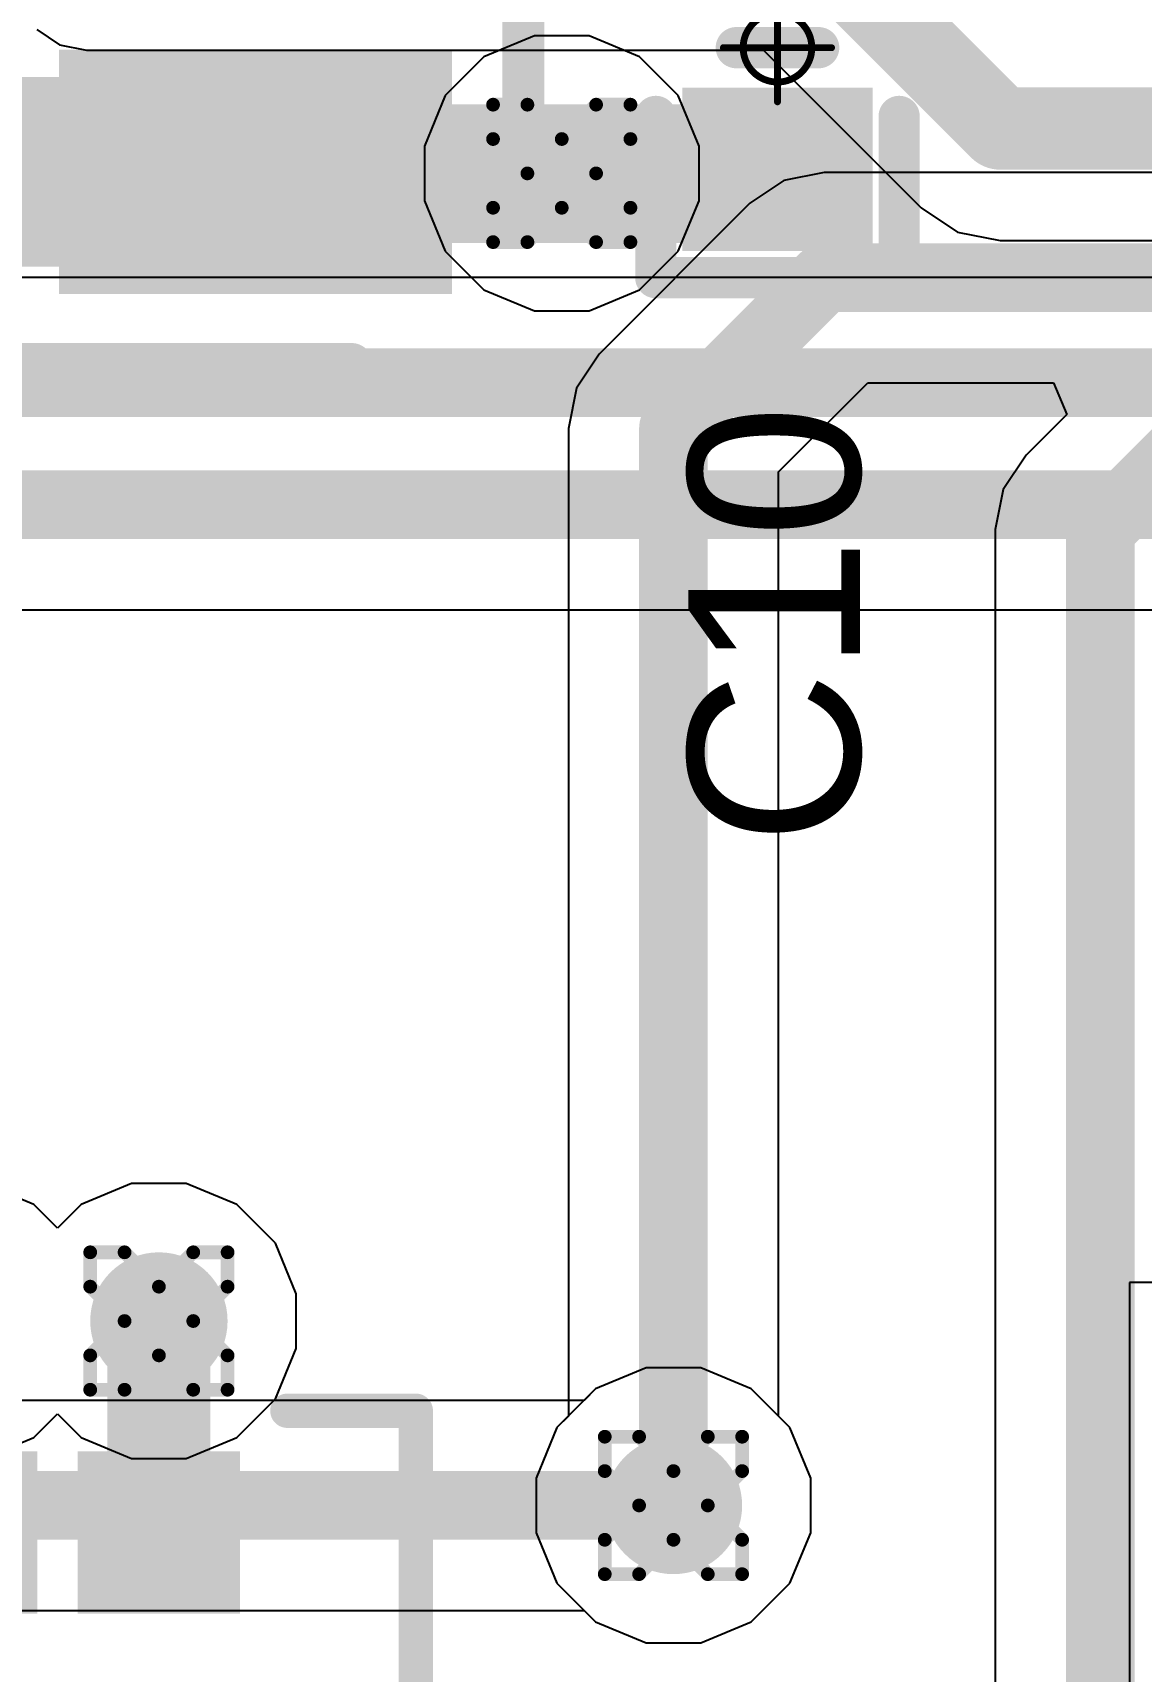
# Model space of a CAD drawing. Header units: inches. Extents: x -0.5 to 14, y -0.2 to 4.7.
# Drawn here: x 0.3216 to 0.483, y 1.3517 to 1.5902 of the extents above; entities that cross this region are included whole.
import ezdxf

# ---------------------------------------------------------------- set-up
doc = ezdxf.new("R2010")
doc.units = ezdxf.units.IN
doc.header["$MEASUREMENT"] = 0
for name, color, linetype in [('Bottom Layer', 5, 'Continuous'), ('Bottom Overlay', 54, 'Continuous'), ('Bottom Paste', 16, 'Continuous'), ('Bottom Solder', 6, 'Continuous'), ('Drill Drawing', 1, 'Continuous'), ('GND', 16, 'Continuous'), ('Mechanical 15', 56, 'Continuous'), ('POWER', 76, 'Continuous'), ('Top Layer', 1, 'Continuous'), ('Top Overlay', 2, 'Continuous'), ('Top Paste', 8, 'Continuous'), ('Top Solder', 216, 'Continuous'), ('Via Holes', 16, 'Continuous')]:
    doc.layers.add(name, color=color, linetype=linetype)
doc.styles.add('Arial', font='', dxfattribs={"height": 0.2})
doc.styles.get('Arial').set_extended_font_data('Arial')

# ---------------------------------------------------------------- blocks, each defined once
blk = doc.blocks.new('VL53L5CXV0GC_1_B_22')
at = {"layer": 'Bottom Layer'}
for points in [[(-0.0984225, 0.0511775), (-0.0787375, 0.0511775), (-0.0787375, 0.0314925), (-0.0984225, 0.0314925)], [(-0.0688925, 0.0511775), (-0.0492075, 0.0511775), (-0.0492075, 0.0314925), (-0.0688925, 0.0314925)], [(-0.0393725, 0.0511775), (-0.0196875, 0.0511775), (-0.0196875, 0.0314925), (-0.0393725, 0.0314925)], [(-0.0098425, 0.0511775), (0.0098425, 0.0511775), (0.0098425, 0.0314925), (-0.0098425, 0.0314925)], [(0.0196875, 0.0511775), (0.0393725, 0.0511775), (0.0393725, 0.0314925), (0.0196875, 0.0314925)], [(0.0492175, 0.0511775), (0.0689025, 0.0511775), (0.0689025, 0.0314925), (0.0492175, 0.0314925)], [(0.0787375, 0.0511775), (0.0984225, 0.0511775), (0.0984225, 0.0314925), (0.0787375, 0.0314925)], [(-0.0455905, 0.023617), (0.0455905, 0.023617), (0.0455905, -0.023627), (-0.0455905, -0.023627)], [(-0.1141725, 0.0098375), (-0.0944875, 0.0098375), (-0.0944875, -0.0098475), (-0.1141725, -0.0098475)], [(0.0944875, 0.0098375), (0.1141725, 0.0098375), (0.1141725, -0.0098475), (0.0944875, -0.0098475)], [(-0.0984226, -0.0314925), (-0.0787376, -0.0314925), (-0.0787376, -0.0511775), (-0.0984226, -0.0511775)], [(-0.0688925, -0.0314925), (-0.0492075, -0.0314925), (-0.0492075, -0.0511775), (-0.0688925, -0.0511775)], [(-0.0393725, -0.0314925), (-0.0196875, -0.0314925), (-0.0196875, -0.0511775), (-0.0393725, -0.0511775)], [(-0.0098424, -0.0314925), (0.0098426, -0.0314925), (0.0098426, -0.0511775), (-0.0098424, -0.0511775)], [(0.0196875, -0.0314925), (0.0393725, -0.0314925), (0.0393725, -0.0511775), (0.0196875, -0.0511775)], [(0.0492175, -0.0314925), (0.0689025, -0.0314925), (0.0689025, -0.0511775), (0.0492175, -0.0511775)], [(0.0787375, -0.0314925), (0.0984225, -0.0314925), (0.0984225, -0.0511775), (0.0787375, -0.0511775)]]:
    blk.add_hatch(color=5, dxfattribs=at).paths.add_polyline_path(points)
at = {"layer": 'Bottom Paste'}
for points in [[(-0.0984225, 0.0511775), (-0.0787375, 0.0511775), (-0.0787375, 0.0314925), (-0.0984225, 0.0314925)], [(-0.0688925, 0.0511775), (-0.0492075, 0.0511775), (-0.0492075, 0.0314925), (-0.0688925, 0.0314925)], [(-0.0393725, 0.0511775), (-0.0196875, 0.0511775), (-0.0196875, 0.0314925), (-0.0393725, 0.0314925)], [(-0.0098425, 0.0511775), (0.0098425, 0.0511775), (0.0098425, 0.0314925), (-0.0098425, 0.0314925)], [(0.0196875, 0.0511775), (0.0393725, 0.0511775), (0.0393725, 0.0314925), (0.0196875, 0.0314925)], [(0.0492175, 0.0511775), (0.0689025, 0.0511775), (0.0689025, 0.0314925), (0.0492175, 0.0314925)], [(0.0787375, 0.0511775), (0.0984225, 0.0511775), (0.0984225, 0.0314925), (0.0787375, 0.0314925)], [(-0.0455905, 0.023617), (0.0455905, 0.023617), (0.0455905, -0.023627), (-0.0455905, -0.023627)], [(-0.1141725, 0.0098375), (-0.0944875, 0.0098375), (-0.0944875, -0.0098475), (-0.1141725, -0.0098475)], [(0.0944875, 0.0098375), (0.1141725, 0.0098375), (0.1141725, -0.0098475), (0.0944875, -0.0098475)], [(-0.0984226, -0.0314925), (-0.0787376, -0.0314925), (-0.0787376, -0.0511775), (-0.0984226, -0.0511775)], [(-0.0688925, -0.0314925), (-0.0492075, -0.0314925), (-0.0492075, -0.0511775), (-0.0688925, -0.0511775)], [(-0.0393725, -0.0314925), (-0.0196875, -0.0314925), (-0.0196875, -0.0511775), (-0.0393725, -0.0511775)], [(-0.0098424, -0.0314925), (0.0098426, -0.0314925), (0.0098426, -0.0511775), (-0.0098424, -0.0511775)], [(0.0196875, -0.0314925), (0.0393725, -0.0314925), (0.0393725, -0.0511775), (0.0196875, -0.0511775)], [(0.0492175, -0.0314925), (0.0689025, -0.0314925), (0.0689025, -0.0511775), (0.0492175, -0.0511775)], [(0.0787375, -0.0314925), (0.0984225, -0.0314925), (0.0984225, -0.0511775), (0.0787375, -0.0511775)]]:
    blk.add_hatch(color=16, dxfattribs=at).paths.add_polyline_path(points)
at = {"layer": 'Bottom Solder'}
for points in [[(-0.100391, 0.053146), (-0.076769, 0.053146), (-0.076769, 0.029524), (-0.100391, 0.029524)], [(-0.070861, 0.053146), (-0.047239, 0.053146), (-0.047239, 0.029524), (-0.070861, 0.029524)], [(-0.041341, 0.053146), (-0.017719, 0.053146), (-0.017719, 0.029524), (-0.041341, 0.029524)], [(-0.011811, 0.053146), (0.011811, 0.053146), (0.011811, 0.029524), (-0.011811, 0.029524)], [(0.017719, 0.053146), (0.041341, 0.053146), (0.041341, 0.029524), (0.017719, 0.029524)], [(0.047249, 0.053146), (0.070871, 0.053146), (0.070871, 0.029524), (0.047249, 0.029524)], [(0.076769, 0.053146), (0.100391, 0.053146), (0.100391, 0.029524), (0.076769, 0.029524)], [(-0.047559, 0.0255855), (0.047559, 0.0255855), (0.047559, -0.0255955), (-0.047559, -0.0255955)], [(-0.116141, 0.011806), (-0.092519, 0.011806), (-0.092519, -0.011816), (-0.116141, -0.011816)], [(0.092519, 0.011806), (0.116141, 0.011806), (0.116141, -0.011816), (0.092519, -0.011816)], [(-0.1003911, -0.029524), (-0.0767691, -0.029524), (-0.0767691, -0.053146), (-0.1003911, -0.053146)], [(-0.070861, -0.029524), (-0.047239, -0.029524), (-0.047239, -0.053146), (-0.070861, -0.053146)], [(-0.041341, -0.029524), (-0.017719, -0.029524), (-0.017719, -0.053146), (-0.041341, -0.053146)], [(-0.0118109, -0.029524), (0.0118111, -0.029524), (0.0118111, -0.053146), (-0.0118109, -0.053146)], [(0.017719, -0.029524), (0.041341, -0.029524), (0.041341, -0.053146), (0.017719, -0.053146)], [(0.047249, -0.029524), (0.070871, -0.029524), (0.070871, -0.053146), (0.047249, -0.053146)], [(0.076769, -0.029524), (0.100391, -0.029524), (0.100391, -0.053146), (0.076769, -0.053146)]]:
    blk.add_hatch(color=6, dxfattribs=at).paths.add_polyline_path(points)
at = {"layer": 'Bottom Overlay'}
for points in [[(0.09542, 0.069335, 0.005, 0.005, 0), (0.08542, 0.069335, 0.005, 0.005, 0)], [(0.09042, 0.064335, 0.005, 0.005, 0), (0.08542, 0.069335, 0.005, 0.005, 0)], [(0.09542, 0.069335, 0.005, 0.005, 0), (0.09042, 0.064335, 0.005, 0.005, 0)], [(-0.125981, 0.059054, 0.005, 0.005, 0), (-0.125981, -0.059056, 0.005, 0.005, 0)], [(-0.1072839, 0.059054, 0.005, 0.005, 0), (-0.125981, 0.059054, 0.005, 0.005, 0)], [(0.125987, 0.059054, 0.005, 0.005, 0), (0.107285, 0.0590539, 0.005, 0.005, 0)], [(0.125987, 0.059054, 0.005, 0.005, 0), (0.125987, -0.059056, 0.005, 0.005, 0)], [(0.05709, 0.023615, 0.003937, 0.003937, 0), (0.05709, -0.023625, 0.003937, 0.003937, 0)], [(0.08465, 0.0236149, 0.003937, 0.003937, 0), (0.05709, 0.023615, 0.003937, 0.003937, 0)], [(0.08465, 0.0236149, 0.003937, 0.003937, 0), (0.08465, -0.023625, 0.003937, 0.003937, 0)], [(-0.08179, 0.012305, 0.003937, 0.003937, 0), (-0.08179, -0.012305, 0.003937, 0.003937, 0)], [(-0.056, 0.012305, 0.003937, 0.003937, 0), (-0.08179, 0.012305, 0.003937, 0.003937, 0)], [(-0.056, 0.012305, 0.003937, 0.003937, 0), (-0.056, -0.012305, 0.003937, 0.003937, 0)], [(-0.056, -0.012305, 0.003937, 0.003937, 0), (-0.08179, -0.012305, 0.003937, 0.003937, 0)], [(0.08465, -0.023625, 0.003937, 0.003937, 0), (0.05709, -0.023625, 0.003937, 0.003937, 0)], [(-0.107285, -0.0590559, 0.005, 0.005, 0), (-0.125981, -0.059056, 0.005, 0.005, 0)], [(0.125987, -0.059056, 0.005, 0.005, 0), (0.1072861, -0.059056, 0.005, 0.005, 0)]]:
    blk.add_lwpolyline(points, format="xyseb", dxfattribs=at)
for points in [[(0.08417, 0.069335, 0.0025, 0.0025, 1), (0.08667, 0.069335, 0.0025, 0.0025, 1)], [(0.08417, 0.069335, 0.0025, 0.0025, 1), (0.08667, 0.069335, 0.0025, 0.0025, 1)], [(0.09417, 0.069335, 0.0025, 0.0025, 1), (0.09667, 0.069335, 0.0025, 0.0025, 1)], [(0.09417, 0.069335, 0.0025, 0.0025, 1), (0.09667, 0.069335, 0.0025, 0.0025, 1)], [(0.08917, 0.064335, 0.0025, 0.0025, 1), (0.09167, 0.064335, 0.0025, 0.0025, 1)], [(0.08917, 0.064335, 0.0025, 0.0025, 1), (0.09167, 0.064335, 0.0025, 0.0025, 1)], [(-0.127231, 0.059054, 0.0025, 0.0025, 1), (-0.124731, 0.059054, 0.0025, 0.0025, 1)], [(-0.127231, 0.059054, 0.0025, 0.0025, 1), (-0.124731, 0.059054, 0.0025, 0.0025, 1)], [(-0.1085339, 0.059054, 0.0025, 0.0025, 1), (-0.1060339, 0.059054, 0.0025, 0.0025, 1)], [(0.106035, 0.0590539, 0.0025, 0.0025, 1), (0.108535, 0.0590539, 0.0025, 0.0025, 1)], [(0.124737, 0.059054, 0.0025, 0.0025, 1), (0.127237, 0.059054, 0.0025, 0.0025, 1)], [(0.124737, 0.059054, 0.0025, 0.0025, 1), (0.127237, 0.059054, 0.0025, 0.0025, 1)], [(0.0561058, 0.023615, 0.0019685, 0.0019685, 1), (0.0580742, 0.023615, 0.0019685, 0.0019685, 1)], [(0.0561058, 0.023615, 0.0019685, 0.0019685, 1), (0.0580742, 0.023615, 0.0019685, 0.0019685, 1)], [(0.0836658, 0.0236149, 0.0019685, 0.0019685, 1), (0.0856342, 0.0236149, 0.0019685, 0.0019685, 1)], [(0.0836658, 0.0236149, 0.0019685, 0.0019685, 1), (0.0856342, 0.0236149, 0.0019685, 0.0019685, 1)], [(-0.0827742, 0.012305, 0.0019685, 0.0019685, 1), (-0.0808058, 0.012305, 0.0019685, 0.0019685, 1)], [(-0.0827742, 0.012305, 0.0019685, 0.0019685, 1), (-0.0808058, 0.012305, 0.0019685, 0.0019685, 1)], [(-0.0569842, 0.012305, 0.0019685, 0.0019685, 1), (-0.0550158, 0.012305, 0.0019685, 0.0019685, 1)], [(-0.0569842, 0.012305, 0.0019685, 0.0019685, 1), (-0.0550158, 0.012305, 0.0019685, 0.0019685, 1)], [(-0.0601, -5e-06, 0.003937, 0.003937, 1), (-0.0777, -5e-06, 0.003937, 0.003937, 1)], [(-0.0786842, -5e-06, 0.0019685, 0.0019685, 1), (-0.0767158, -5e-06, 0.0019685, 0.0019685, 1)], [(-0.0610842, -5e-06, 0.0019685, 0.0019685, 1), (-0.0591158, -5e-06, 0.0019685, 0.0019685, 1)], [(-0.0827742, -0.012305, 0.0019685, 0.0019685, 1), (-0.0808058, -0.012305, 0.0019685, 0.0019685, 1)], [(-0.0827742, -0.012305, 0.0019685, 0.0019685, 1), (-0.0808058, -0.012305, 0.0019685, 0.0019685, 1)], [(-0.0569842, -0.012305, 0.0019685, 0.0019685, 1), (-0.0550158, -0.012305, 0.0019685, 0.0019685, 1)], [(-0.0569842, -0.012305, 0.0019685, 0.0019685, 1), (-0.0550158, -0.012305, 0.0019685, 0.0019685, 1)], [(0.0561058, -0.023625, 0.0019685, 0.0019685, 1), (0.0580742, -0.023625, 0.0019685, 0.0019685, 1)], [(0.0561058, -0.023625, 0.0019685, 0.0019685, 1), (0.0580742, -0.023625, 0.0019685, 0.0019685, 1)], [(0.0836658, -0.023625, 0.0019685, 0.0019685, 1), (0.0856342, -0.023625, 0.0019685, 0.0019685, 1)], [(0.0836658, -0.023625, 0.0019685, 0.0019685, 1), (0.0856342, -0.023625, 0.0019685, 0.0019685, 1)], [(-0.127231, -0.059056, 0.0025, 0.0025, 1), (-0.124731, -0.059056, 0.0025, 0.0025, 1)], [(-0.127231, -0.059056, 0.0025, 0.0025, 1), (-0.124731, -0.059056, 0.0025, 0.0025, 1)], [(-0.108535, -0.0590559, 0.0025, 0.0025, 1), (-0.106035, -0.0590559, 0.0025, 0.0025, 1)], [(0.1060361, -0.059056, 0.0025, 0.0025, 1), (0.1085361, -0.059056, 0.0025, 0.0025, 1)], [(0.124737, -0.059056, 0.0025, 0.0025, 1), (0.127237, -0.059056, 0.0025, 0.0025, 1)], [(0.124737, -0.059056, 0.0025, 0.0025, 1), (0.127237, -0.059056, 0.0025, 0.0025, 1)]]:
    blk.add_lwpolyline(points, format="xyseb", close=True, dxfattribs=at)
blk = doc.blocks.new('TSW_SMD_6_6_5_33')
at = {"layer": 'Top Layer'}
for points in [[(0.0013937, 0.10277955), (0.0506063, 0.10277955), (0.0506063, 0.07522045), (0.0013937, 0.07522045)], [(0.148622, 0.10277795), (0.1978346, 0.10277795), (0.1978346, 0.07521885), (0.148622, 0.07521885)], [(0.0013937, 0.02377955), (0.0506063, 0.02377955), (0.0506063, -0.00377955), (0.0013937, -0.00377955)], [(0.1483937, 0.02377955), (0.1976063, 0.02377955), (0.1976063, -0.00377955), (0.1483937, -0.00377955)]]:
    blk.add_hatch(color=1, dxfattribs=at).paths.add_polyline_path(points)
at = {"layer": 'Top Paste'}
for points in [[(0.0013937, 0.10277955), (0.0506063, 0.10277955), (0.0506063, 0.07522045), (0.0013937, 0.07522045)], [(0.148622, 0.10277795), (0.1978346, 0.10277795), (0.1978346, 0.07521885), (0.148622, 0.07521885)], [(0.0013937, 0.02377955), (0.0506063, 0.02377955), (0.0506063, -0.00377955), (0.0013937, -0.00377955)], [(0.1483937, 0.02377955), (0.1976063, 0.02377955), (0.1976063, -0.00377955), (0.1483937, -0.00377955)]]:
    blk.add_hatch(color=8, dxfattribs=at).paths.add_polyline_path(points)
at = {"layer": 'Top Solder'}
for points in [[(-0.0026063, 0.10677955), (0.0546063, 0.10677955), (0.0546063, 0.07122045), (-0.0026063, 0.07122045)], [(0.144622, 0.10677795), (0.2018346, 0.10677795), (0.2018346, 0.07121885), (0.144622, 0.07121885)], [(-0.0026063, 0.02777955), (0.0546063, 0.02777955), (0.0546063, -0.00777955), (-0.0026063, -0.00777955)], [(0.1443937, 0.02777955), (0.2016063, 0.02777955), (0.2016063, -0.00777955), (0.1443937, -0.00777955)]]:
    blk.add_hatch(color=216, dxfattribs=at).paths.add_polyline_path(points)
at = {"layer": 'Mechanical 15'}
for points in [[(0, 0.019685, 0.0019685, 0.0019685, 0), (0, -0.019685, 0.0019685, 0.0019685, 0)], [(0.019685, 0, 0.0019685, 0.0019685, 0), (-0.019685, 0, 0.0019685, 0.0019685, 0)]]:
    blk.add_lwpolyline(points, format="xyseb", dxfattribs=at)
for points in [[(-0.0004921, 0.019685, 0.0009842, 0.0009842, 1), (0.0004921, 0.019685, 0.0009842, 0.0009842, 1)], [(0.0137795, 0, 0.0019685, 0.0019685, 1), (-0.0137795, 0, 0.0019685, 0.0019685, 1)], [(-0.0201771, 0, 0.0009842, 0.0009842, 1), (-0.0191929, 0, 0.0009842, 0.0009842, 1)], [(-0.0142716, 0, 0.0009842, 0.0009842, 1), (-0.0132874, 0, 0.0009842, 0.0009842, 1)], [(0.0132874, 0, 0.0009842, 0.0009842, 1), (0.0142716, 0, 0.0009842, 0.0009842, 1)], [(0.0191929, 0, 0.0009842, 0.0009842, 1), (0.0201771, 0, 0.0009842, 0.0009842, 1)], [(-0.0004921, -0.019685, 0.0009842, 0.0009842, 1), (0.0004921, -0.019685, 0.0009842, 0.0009842, 1)]]:
    blk.add_lwpolyline(points, format="xyseb", close=True, dxfattribs=at)
at = {"layer": 'Top Overlay'}
for points in [[(0.192, 0.117, 0.00616, 0.00616, 0), (0.012, 0.117, 0.00616, 0.00616, 0)], [(0.21, 0.1, 0.00616, 0.00616, 0), (0.21, 0, 0.00616, 0.00616, 0)], [(-0.013, 0.083, 0.00616, 0.00616, 0), (-0.013, 0.02, 0.00616, 0.00616, 0)], [(0.025, -0.022, 0.00616, 0.00616, 0), (0.014, -0.022, 0.00616, 0.00616, 0)], [(0.191, -0.022, 0.00616, 0.00616, 0), (0.025, -0.022, 0.00616, 0.00616, 0)]]:
    blk.add_lwpolyline(points, format="xyseb", dxfattribs=at)
for points in [[(0.01046, 0.117, 0.00308, 0.00308, 1), (0.01354, 0.117, 0.00308, 0.00308, 1)], [(0.19046, 0.117, 0.00308, 0.00308, 1), (0.19354, 0.117, 0.00308, 0.00308, 1)], [(0.20846, 0.1, 0.00308, 0.00308, 1), (0.21154, 0.1, 0.00308, 0.00308, 1)], [(-0.01454, 0.083, 0.00308, 0.00308, 1), (-0.01146, 0.083, 0.00308, 0.00308, 1)], [(-0.01454, 0.02, 0.00308, 0.00308, 1), (-0.01146, 0.02, 0.00308, 0.00308, 1)], [(0.20846, 0, 0.00308, 0.00308, 1), (0.21154, 0, 0.00308, 0.00308, 1)], [(0.01246, -0.022, 0.00308, 0.00308, 1), (0.01554, -0.022, 0.00308, 0.00308, 1)], [(0.02346, -0.022, 0.00308, 0.00308, 1), (0.02654, -0.022, 0.00308, 0.00308, 1)], [(0.02346, -0.022, 0.00308, 0.00308, 1), (0.02654, -0.022, 0.00308, 0.00308, 1)], [(0.18946, -0.022, 0.00308, 0.00308, 1), (0.19254, -0.022, 0.00308, 0.00308, 1)]]:
    blk.add_lwpolyline(points, format="xyseb", close=True, dxfattribs=at)
blk = doc.blocks.new('C_0402_L_42')
at = {"layer": 'Top Layer'}
for points in [[(-0.0255905, 0.0098425), (-0.0098425, 0.0098425), (-0.0098425, -0.0098425), (-0.0255905, -0.0098425)], [(0.0098393, 0.0098393), (0.0255873, 0.0098393), (0.0255873, -0.0098457), (0.0098393, -0.0098457)]]:
    blk.add_hatch(color=1, dxfattribs=at).paths.add_polyline_path(points)
at = {"layer": 'Top Paste'}
for points in [[(-0.0255905, 0.0098425), (-0.0098425, 0.0098425), (-0.0098425, -0.0098425), (-0.0255905, -0.0098425)], [(0.0098393, 0.0098393), (0.0255873, 0.0098393), (0.0255873, -0.0098457), (0.0098393, -0.0098457)]]:
    blk.add_hatch(color=8, dxfattribs=at).paths.add_polyline_path(points)
at = {"layer": 'Top Solder'}
for points in [[(-0.0295905, 0.0138425), (-0.0058425, 0.0138425), (-0.0058425, -0.0138425), (-0.0295905, -0.0138425)], [(0.0058393, 0.0138393), (0.0295873, 0.0138393), (0.0295873, -0.0138457), (0.0058393, -0.0138457)]]:
    blk.add_hatch(color=216, dxfattribs=at).paths.add_polyline_path(points)
at = {"layer": 'Mechanical 15'}
for points in [[(0, -0.007874, 0.001, 0.001, 0), (0, 0.007874, 0.001, 0.001, 0)], [(0.007874, 0, 0.001, 0.001, 0), (-0.007874, 0, 0.001, 0.001, 0)]]:
    blk.add_lwpolyline(points, format="xyseb", dxfattribs=at)
for points in [[(-0.00025, 0.007874, 0.0005, 0.0005, 1), (0.00025, 0.007874, 0.0005, 0.0005, 1)], [(0.005, 0, 0.001, 0.001, 1), (-0.005, 0, 0.001, 0.001, 1)], [(-0.008124, 0, 0.0005, 0.0005, 1), (-0.007624, 0, 0.0005, 0.0005, 1)], [(-0.00525, 0, 0.0005, 0.0005, 1), (-0.00475, 0, 0.0005, 0.0005, 1)], [(0.00475, 0, 0.0005, 0.0005, 1), (0.00525, 0, 0.0005, 0.0005, 1)], [(0.007624, 0, 0.0005, 0.0005, 1), (0.008124, 0, 0.0005, 0.0005, 1)], [(-0.00025, -0.007874, 0.0005, 0.0005, 1), (0.00025, -0.007874, 0.0005, 0.0005, 1)]]:
    blk.add_lwpolyline(points, format="xyseb", close=True, dxfattribs=at)
at = {"layer": 'Top Overlay'}
for points in [[(-0.0334614, -0.0177133, 0.006, 0.006, 0), (-0.0334614, 0.0177133, 0.006, 0.006, 0)], [(-0.01, 0.0177133, 0.006, 0.006, 0), (-0.0334614, 0.0177133, 0.006, 0.006, 0)], [(0.0334614, 0.0177133, 0.006, 0.006, 0), (0.01, 0.0177133, 0.006, 0.006, 0)], [(0.0334614, -0.0177197, 0.006, 0.006, 0), (0.0334614, 0.0177133, 0.006, 0.006, 0)], [(0, -0.006, 0.006, 0.006, 0), (0, 0.006, 0.006, 0.006, 0)], [(-0.033455, -0.0177197, 0.006, 0.006, 0), (-0.0334614, -0.0177133, 0.006, 0.006, 0)], [(-0.01, -0.0177133, 0.006, 0.006, 0), (-0.0334614, -0.0177133, 0.006, 0.006, 0)], [(0.0334614, -0.0177133, 0.006, 0.006, 0), (0.01, -0.0177133, 0.006, 0.006, 0)]]:
    blk.add_lwpolyline(points, format="xyseb", dxfattribs=at)
for points in [[(-0.0349614, 0.0177133, 0.003, 0.003, 1), (-0.0319614, 0.0177133, 0.003, 0.003, 1)], [(-0.0349614, 0.0177133, 0.003, 0.003, 1), (-0.0319614, 0.0177133, 0.003, 0.003, 1)], [(-0.0115, 0.0177133, 0.003, 0.003, 1), (-0.0085, 0.0177133, 0.003, 0.003, 1)], [(0.0085, 0.0177133, 0.003, 0.003, 1), (0.0115, 0.0177133, 0.003, 0.003, 1)], [(0.0319614, 0.0177133, 0.003, 0.003, 1), (0.0349614, 0.0177133, 0.003, 0.003, 1)], [(0.0319614, 0.0177133, 0.003, 0.003, 1), (0.0349614, 0.0177133, 0.003, 0.003, 1)], [(-0.0015, 0.006, 0.003, 0.003, 1), (0.0015, 0.006, 0.003, 0.003, 1)], [(-0.0015, -0.006, 0.003, 0.003, 1), (0.0015, -0.006, 0.003, 0.003, 1)], [(-0.0349614, -0.0177133, 0.003, 0.003, 1), (-0.0319614, -0.0177133, 0.003, 0.003, 1)], [(-0.0349614, -0.0177133, 0.003, 0.003, 1), (-0.0319614, -0.0177133, 0.003, 0.003, 1)], [(-0.0349614, -0.0177133, 0.003, 0.003, 1), (-0.0319614, -0.0177133, 0.003, 0.003, 1)], [(-0.034955, -0.0177197, 0.003, 0.003, 1), (-0.031955, -0.0177197, 0.003, 0.003, 1)], [(-0.0115, -0.0177133, 0.003, 0.003, 1), (-0.0085, -0.0177133, 0.003, 0.003, 1)], [(0.0085, -0.0177133, 0.003, 0.003, 1), (0.0115, -0.0177133, 0.003, 0.003, 1)], [(0.0319614, -0.0177133, 0.003, 0.003, 1), (0.0349614, -0.0177133, 0.003, 0.003, 1)], [(0.0319614, -0.0177197, 0.003, 0.003, 1), (0.0349614, -0.0177197, 0.003, 0.003, 1)]]:
    blk.add_lwpolyline(points, format="xyseb", close=True, dxfattribs=at)

msp = doc.modelspace()

# ---------------------------------------------------------------- hatches: boundary and pattern name
at = {"layer": 'Bottom Layer'}
h = msp.add_hatch(color=5, dxfattribs=at)
edge = h.paths.add_edge_path()
edge.add_arc((0.3985926, 1.5697088), 0.01, 0, 360)
h = msp.add_hatch(color=5, dxfattribs=at)
edge = h.paths.add_edge_path()
edge.add_arc((0.3399444, 1.402705), 0.01, 0, 360)
h = msp.add_hatch(color=5, dxfattribs=at)
edge = h.paths.add_edge_path()
edge.add_arc((0.414855, 1.3758697), 0.01, 0, 360)
at = {"layer": 'GND'}
h = msp.add_hatch(color=16, dxfattribs=at)
edge = h.paths.add_edge_path()
edge.add_arc((0.3985926, 1.5697088), 0.01, 0, 360)
h = msp.add_hatch(color=16, dxfattribs=at)
edge = h.paths.add_edge_path()
edge.add_arc((0.3399444, 1.402705), 0.01, 0, 360)
h = msp.add_hatch(color=16, dxfattribs=at)
edge = h.paths.add_edge_path()
edge.add_arc((0.414855, 1.3758697), 0.01, 0, 360)
at = {"layer": 'POWER'}
h = msp.add_hatch(color=76, dxfattribs=at)
edge = h.paths.add_edge_path()
edge.add_arc((0.3985926, 1.5697088), 0.01, 0, 360)
h = msp.add_hatch(color=76, dxfattribs=at)
edge = h.paths.add_edge_path()
edge.add_arc((0.3399444, 1.402705), 0.01, 0, 360)
h = msp.add_hatch(color=76, dxfattribs=at)
edge = h.paths.add_edge_path()
edge.add_arc((0.414855, 1.3758697), 0.01, 0, 360)
at = {"layer": 'Top Layer'}
for points in [[(0.1821654, 1.5561574), (0.3786062, 1.5561574), (0.3786062, 1.5837182), (0.1821654, 1.5837182)], [(0.3540002, 1.579776), (0.3540002, 1.559559), (0.4398392, 1.559559), (0.4398392, 1.579776)]]:
    msp.add_hatch(color=1, dxfattribs=at).paths.add_polyline_path(points)
h = msp.add_hatch(color=1, dxfattribs=at)
edge = h.paths.add_edge_path()
edge.add_arc((0.3985926, 1.5697088), 0.01, 0, 360)
h = msp.add_hatch(color=1, dxfattribs=at)
edge = h.paths.add_edge_path()
edge.add_arc((0.3399444, 1.402705), 0.01, 0, 360)
h = msp.add_hatch(color=1, dxfattribs=at)
edge = h.paths.add_edge_path()
edge.add_arc((0.414855, 1.3758697), 0.01, 0, 360)
at = {"layer": 'Via Holes'}
h = msp.add_hatch(color=7, dxfattribs=at)
edge = h.paths.add_edge_path()
edge.add_arc((0.3985926, 1.5697088), 0.005, 0, 360)
h = msp.add_hatch(color=7, dxfattribs=at)
edge = h.paths.add_edge_path()
edge.add_arc((0.3399444, 1.402705), 0.005, 0, 360)
h = msp.add_hatch(color=7, dxfattribs=at)
edge = h.paths.add_edge_path()
edge.add_arc((0.414855, 1.3758697), 0.005, 0, 360)

# ---------------------------------------------------------------- linework, layer by layer
at = {"layer": 'Bottom Layer'}
for p, q in [((0.436797, 1.5698325), (0.4309443, 1.5686683)), ((0.6291127, 1.5698325), (0.436797, 1.5698325)), ((0.4309443, 1.5686683), (0.4259826, 1.565353)), ((0.4259826, 1.565353), (0.4040406, 1.543411)), ((0.4040406, 1.543411), (0.4007253, 1.5384493)), ((0.4007253, 1.5384493), (0.3995611, 1.5325966)), ((0.4301489, 1.5262617), (0.4431319, 1.5392447)), ((0.4431319, 1.5392447), (0.4702085, 1.5392447)), ((0.4702085, 1.5392447), (0.472122, 1.5346253)), ((0.472122, 1.5346253), (0.4661856, 1.5286889)), ((0.3995611, 1.5325966), (0.3995611, 1.3888601)), ((0.4661856, 1.5286889), (0.4628703, 1.5237272)), ((0.4301489, 1.3888601), (0.4301489, 1.5262617)), ((0.4628703, 1.5237272), (0.4617061, 1.5178745)), ((0.4617061, 1.5178745), (0.4617061, 1.260901)), ((0.3995611, 1.3888601), (0.3978998, 1.3871988)), ((0.4318102, 1.3871988), (0.4301489, 1.3888601)), ((0.3978998, 1.3871988), (0.394855, 1.3798479)), ((0.434855, 1.3798479), (0.4318102, 1.3871988)), ((0.394855, 1.3798479), (0.394855, 1.3718915)), ((0.434855, 1.3718915), (0.434855, 1.3798479)), ((0.394855, 1.3718915), (0.3978998, 1.3645406)), ((0.4318102, 1.3645406), (0.434855, 1.3718915)), ((0.3978998, 1.3645406), (0.4035259, 1.3589145)), ((0.4261841, 1.3589145), (0.4318102, 1.3645406)), ((0.4035259, 1.3589145), (0.4108768, 1.3558697)), ((0.4188332, 1.3558697), (0.4261841, 1.3589145)), ((0.4108768, 1.3558697), (0.4188332, 1.3558697))]:
    msp.add_line(p, q, dxfattribs=at)
for points in [[(0.414855, 1.5325966, 0.01, 0.01, 0), (0.436797, 1.5545386, 0.01, 0.01, 0)], [(0.436797, 1.5545386, 0.01, 0.01, 0), (0.8050108, 1.5545386, 0.01, 0.01, 0)], [(0.477, 1.5178745, 0.01, 0.01, 0), (0.4940694, 1.5349439, 0.01, 0.01, 0)], [(0.414855, 1.3758697, 0.01, 0.01, 0), (0.414855, 1.5325966, 0.01, 0.01, 0)], [(0.477, 1.2545661, 0.01, 0.01, 0), (0.477, 1.5178745, 0.01, 0.01, 0)], [(0.3399444, 1.3719255, 0.015, 0.015, 0), (0.3399444, 1.402705, 0.015, 0.015, 0)], [(0.3399443, 1.4027051, 0.008, 0.008, 0), (0.3399444, 1.402705, 0.008, 0.008, 0)]]:
    msp.add_lwpolyline(points, format="xyseb", dxfattribs=at)
for points in [[(0.434297, 1.5545386, 0.005, 0.005, 1), (0.439297, 1.5545386, 0.005, 0.005, 1)], [(0.434297, 1.5545386, 0.005, 0.005, 1), (0.439297, 1.5545386, 0.005, 0.005, 1)], [(0.412355, 1.5325966, 0.005, 0.005, 1), (0.417355, 1.5325966, 0.005, 0.005, 1)], [(0.412355, 1.5325966, 0.005, 0.005, 1), (0.417355, 1.5325966, 0.005, 0.005, 1)], [(0.4745, 1.5178745, 0.005, 0.005, 1), (0.4795, 1.5178745, 0.005, 0.005, 1)], [(0.4745, 1.5178745, 0.005, 0.005, 1), (0.4795, 1.5178745, 0.005, 0.005, 1)], [(0.3361944, 1.402705, 0.0075, 0.0075, 1), (0.3436944, 1.402705, 0.0075, 0.0075, 1)], [(0.3379443, 1.4027051, 0.004, 0.004, 1), (0.3419443, 1.4027051, 0.004, 0.004, 1)], [(0.3379444, 1.402705, 0.004, 0.004, 1), (0.3419444, 1.402705, 0.004, 0.004, 1)], [(0.412355, 1.3758697, 0.005, 0.005, 1), (0.417355, 1.3758697, 0.005, 0.005, 1)], [(0.3361944, 1.3719255, 0.0075, 0.0075, 1), (0.3436944, 1.3719255, 0.0075, 0.0075, 1)]]:
    msp.add_lwpolyline(points, format="xyseb", close=True, dxfattribs=at)
at = {"layer": 'Drill Drawing'}
for points in [[(0.3885926, 1.5747088, 0.002, 0.002, 0), (0.3885926, 1.5797088, 0.002, 0.002, 0)], [(0.3885926, 1.5797088, 0.002, 0.002, 0), (0.3935926, 1.5797088, 0.002, 0.002, 0)], [(0.3935926, 1.5797088, 0.002, 0.002, 0), (0.3985926, 1.5747088, 0.002, 0.002, 0)], [(0.3985926, 1.5747088, 0.002, 0.002, 0), (0.4035926, 1.5797088, 0.002, 0.002, 0)], [(0.4035926, 1.5797088, 0.002, 0.002, 0), (0.4085926, 1.5797088, 0.002, 0.002, 0)], [(0.4085926, 1.5747088, 0.002, 0.002, 0), (0.4085926, 1.5797088, 0.002, 0.002, 0)], [(0.3885926, 1.5747088, 0.002, 0.002, 0), (0.3935926, 1.5697088, 0.002, 0.002, 0)], [(0.4035926, 1.5697088, 0.002, 0.002, 0), (0.4085926, 1.5747088, 0.002, 0.002, 0)], [(0.3885926, 1.5647088, 0.002, 0.002, 0), (0.3935926, 1.5697088, 0.002, 0.002, 0)], [(0.4035926, 1.5697088, 0.002, 0.002, 0), (0.4085926, 1.5647088, 0.002, 0.002, 0)], [(0.3885926, 1.5597088, 0.002, 0.002, 0), (0.3885926, 1.5647088, 0.002, 0.002, 0)], [(0.3935926, 1.5597088, 0.002, 0.002, 0), (0.3985926, 1.5647088, 0.002, 0.002, 0)], [(0.3985926, 1.5647088, 0.002, 0.002, 0), (0.4035926, 1.5597088, 0.002, 0.002, 0)], [(0.4085926, 1.5597088, 0.002, 0.002, 0), (0.4085926, 1.5647088, 0.002, 0.002, 0)], [(0.3885926, 1.5597088, 0.002, 0.002, 0), (0.3935926, 1.5597088, 0.002, 0.002, 0)], [(0.4035926, 1.5597088, 0.002, 0.002, 0), (0.4085926, 1.5597088, 0.002, 0.002, 0)], [(0.3299444, 1.407705, 0.002, 0.002, 0), (0.3299444, 1.412705, 0.002, 0.002, 0)], [(0.3299444, 1.412705, 0.002, 0.002, 0), (0.3349444, 1.412705, 0.002, 0.002, 0)], [(0.3349444, 1.412705, 0.002, 0.002, 0), (0.3399444, 1.407705, 0.002, 0.002, 0)], [(0.3399444, 1.407705, 0.002, 0.002, 0), (0.3449444, 1.412705, 0.002, 0.002, 0)], [(0.3449444, 1.412705, 0.002, 0.002, 0), (0.3499444, 1.412705, 0.002, 0.002, 0)], [(0.3499444, 1.407705, 0.002, 0.002, 0), (0.3499444, 1.412705, 0.002, 0.002, 0)], [(0.3299444, 1.407705, 0.002, 0.002, 0), (0.3349444, 1.402705, 0.002, 0.002, 0)], [(0.3449444, 1.402705, 0.002, 0.002, 0), (0.3499444, 1.407705, 0.002, 0.002, 0)], [(0.3299444, 1.397705, 0.002, 0.002, 0), (0.3349444, 1.402705, 0.002, 0.002, 0)], [(0.3449444, 1.402705, 0.002, 0.002, 0), (0.3499444, 1.397705, 0.002, 0.002, 0)], [(0.3299444, 1.392705, 0.002, 0.002, 0), (0.3299444, 1.397705, 0.002, 0.002, 0)], [(0.3349444, 1.392705, 0.002, 0.002, 0), (0.3399444, 1.397705, 0.002, 0.002, 0)], [(0.3399444, 1.397705, 0.002, 0.002, 0), (0.3449444, 1.392705, 0.002, 0.002, 0)], [(0.3499444, 1.392705, 0.002, 0.002, 0), (0.3499444, 1.397705, 0.002, 0.002, 0)], [(0.3299444, 1.392705, 0.002, 0.002, 0), (0.3349444, 1.392705, 0.002, 0.002, 0)], [(0.3449444, 1.392705, 0.002, 0.002, 0), (0.3499444, 1.392705, 0.002, 0.002, 0)], [(0.404855, 1.3808697, 0.002, 0.002, 0), (0.404855, 1.3858697, 0.002, 0.002, 0)], [(0.404855, 1.3858697, 0.002, 0.002, 0), (0.409855, 1.3858697, 0.002, 0.002, 0)], [(0.409855, 1.3858697, 0.002, 0.002, 0), (0.414855, 1.3808697, 0.002, 0.002, 0)], [(0.414855, 1.3808697, 0.002, 0.002, 0), (0.419855, 1.3858697, 0.002, 0.002, 0)], [(0.419855, 1.3858697, 0.002, 0.002, 0), (0.424855, 1.3858697, 0.002, 0.002, 0)], [(0.424855, 1.3808697, 0.002, 0.002, 0), (0.424855, 1.3858697, 0.002, 0.002, 0)], [(0.404855, 1.3808697, 0.002, 0.002, 0), (0.409855, 1.3758697, 0.002, 0.002, 0)], [(0.419855, 1.3758697, 0.002, 0.002, 0), (0.424855, 1.3808697, 0.002, 0.002, 0)], [(0.404855, 1.3708697, 0.002, 0.002, 0), (0.409855, 1.3758697, 0.002, 0.002, 0)], [(0.419855, 1.3758697, 0.002, 0.002, 0), (0.424855, 1.3708697, 0.002, 0.002, 0)], [(0.404855, 1.3658697, 0.002, 0.002, 0), (0.404855, 1.3708697, 0.002, 0.002, 0)], [(0.409855, 1.3658697, 0.002, 0.002, 0), (0.414855, 1.3708697, 0.002, 0.002, 0)], [(0.414855, 1.3708697, 0.002, 0.002, 0), (0.419855, 1.3658697, 0.002, 0.002, 0)], [(0.424855, 1.3658697, 0.002, 0.002, 0), (0.424855, 1.3708697, 0.002, 0.002, 0)], [(0.404855, 1.3658697, 0.002, 0.002, 0), (0.409855, 1.3658697, 0.002, 0.002, 0)], [(0.419855, 1.3658697, 0.002, 0.002, 0), (0.424855, 1.3658697, 0.002, 0.002, 0)]]:
    msp.add_lwpolyline(points, format="xyseb", dxfattribs=at)
for points in [[(0.3880926, 1.5797088, 0.001, 0.001, 1), (0.3890926, 1.5797088, 0.001, 0.001, 1)], [(0.3880926, 1.5797088, 0.001, 0.001, 1), (0.3890926, 1.5797088, 0.001, 0.001, 1)], [(0.3930926, 1.5797088, 0.001, 0.001, 1), (0.3940926, 1.5797088, 0.001, 0.001, 1)], [(0.3930926, 1.5797088, 0.001, 0.001, 1), (0.3940926, 1.5797088, 0.001, 0.001, 1)], [(0.4030926, 1.5797088, 0.001, 0.001, 1), (0.4040926, 1.5797088, 0.001, 0.001, 1)], [(0.4030926, 1.5797088, 0.001, 0.001, 1), (0.4040926, 1.5797088, 0.001, 0.001, 1)], [(0.4080926, 1.5797088, 0.001, 0.001, 1), (0.4090926, 1.5797088, 0.001, 0.001, 1)], [(0.4080926, 1.5797088, 0.001, 0.001, 1), (0.4090926, 1.5797088, 0.001, 0.001, 1)], [(0.3880926, 1.5747088, 0.001, 0.001, 1), (0.3890926, 1.5747088, 0.001, 0.001, 1)], [(0.3880926, 1.5747088, 0.001, 0.001, 1), (0.3890926, 1.5747088, 0.001, 0.001, 1)], [(0.3980926, 1.5747088, 0.001, 0.001, 1), (0.3990926, 1.5747088, 0.001, 0.001, 1)], [(0.3980926, 1.5747088, 0.001, 0.001, 1), (0.3990926, 1.5747088, 0.001, 0.001, 1)], [(0.4080926, 1.5747088, 0.001, 0.001, 1), (0.4090926, 1.5747088, 0.001, 0.001, 1)], [(0.4080926, 1.5747088, 0.001, 0.001, 1), (0.4090926, 1.5747088, 0.001, 0.001, 1)], [(0.3930926, 1.5697088, 0.001, 0.001, 1), (0.3940926, 1.5697088, 0.001, 0.001, 1)], [(0.3930926, 1.5697088, 0.001, 0.001, 1), (0.3940926, 1.5697088, 0.001, 0.001, 1)], [(0.4030926, 1.5697088, 0.001, 0.001, 1), (0.4040926, 1.5697088, 0.001, 0.001, 1)], [(0.4030926, 1.5697088, 0.001, 0.001, 1), (0.4040926, 1.5697088, 0.001, 0.001, 1)], [(0.3880926, 1.5647088, 0.001, 0.001, 1), (0.3890926, 1.5647088, 0.001, 0.001, 1)], [(0.3880926, 1.5647088, 0.001, 0.001, 1), (0.3890926, 1.5647088, 0.001, 0.001, 1)], [(0.3980926, 1.5647088, 0.001, 0.001, 1), (0.3990926, 1.5647088, 0.001, 0.001, 1)], [(0.3980926, 1.5647088, 0.001, 0.001, 1), (0.3990926, 1.5647088, 0.001, 0.001, 1)], [(0.4080926, 1.5647088, 0.001, 0.001, 1), (0.4090926, 1.5647088, 0.001, 0.001, 1)], [(0.4080926, 1.5647088, 0.001, 0.001, 1), (0.4090926, 1.5647088, 0.001, 0.001, 1)], [(0.3880926, 1.5597088, 0.001, 0.001, 1), (0.3890926, 1.5597088, 0.001, 0.001, 1)], [(0.3880926, 1.5597088, 0.001, 0.001, 1), (0.3890926, 1.5597088, 0.001, 0.001, 1)], [(0.3930926, 1.5597088, 0.001, 0.001, 1), (0.3940926, 1.5597088, 0.001, 0.001, 1)], [(0.3930926, 1.5597088, 0.001, 0.001, 1), (0.3940926, 1.5597088, 0.001, 0.001, 1)], [(0.4030926, 1.5597088, 0.001, 0.001, 1), (0.4040926, 1.5597088, 0.001, 0.001, 1)], [(0.4030926, 1.5597088, 0.001, 0.001, 1), (0.4040926, 1.5597088, 0.001, 0.001, 1)], [(0.4080926, 1.5597088, 0.001, 0.001, 1), (0.4090926, 1.5597088, 0.001, 0.001, 1)], [(0.4080926, 1.5597088, 0.001, 0.001, 1), (0.4090926, 1.5597088, 0.001, 0.001, 1)], [(0.3294444, 1.412705, 0.001, 0.001, 1), (0.3304444, 1.412705, 0.001, 0.001, 1)], [(0.3294444, 1.412705, 0.001, 0.001, 1), (0.3304444, 1.412705, 0.001, 0.001, 1)], [(0.3344444, 1.412705, 0.001, 0.001, 1), (0.3354444, 1.412705, 0.001, 0.001, 1)], [(0.3344444, 1.412705, 0.001, 0.001, 1), (0.3354444, 1.412705, 0.001, 0.001, 1)], [(0.3444444, 1.412705, 0.001, 0.001, 1), (0.3454444, 1.412705, 0.001, 0.001, 1)], [(0.3444444, 1.412705, 0.001, 0.001, 1), (0.3454444, 1.412705, 0.001, 0.001, 1)], [(0.3494444, 1.412705, 0.001, 0.001, 1), (0.3504444, 1.412705, 0.001, 0.001, 1)], [(0.3494444, 1.412705, 0.001, 0.001, 1), (0.3504444, 1.412705, 0.001, 0.001, 1)], [(0.3294444, 1.407705, 0.001, 0.001, 1), (0.3304444, 1.407705, 0.001, 0.001, 1)], [(0.3294444, 1.407705, 0.001, 0.001, 1), (0.3304444, 1.407705, 0.001, 0.001, 1)], [(0.3394444, 1.407705, 0.001, 0.001, 1), (0.3404444, 1.407705, 0.001, 0.001, 1)], [(0.3394444, 1.407705, 0.001, 0.001, 1), (0.3404444, 1.407705, 0.001, 0.001, 1)], [(0.3494444, 1.407705, 0.001, 0.001, 1), (0.3504444, 1.407705, 0.001, 0.001, 1)], [(0.3494444, 1.407705, 0.001, 0.001, 1), (0.3504444, 1.407705, 0.001, 0.001, 1)], [(0.3344444, 1.402705, 0.001, 0.001, 1), (0.3354444, 1.402705, 0.001, 0.001, 1)], [(0.3344444, 1.402705, 0.001, 0.001, 1), (0.3354444, 1.402705, 0.001, 0.001, 1)], [(0.3444444, 1.402705, 0.001, 0.001, 1), (0.3454444, 1.402705, 0.001, 0.001, 1)], [(0.3444444, 1.402705, 0.001, 0.001, 1), (0.3454444, 1.402705, 0.001, 0.001, 1)], [(0.3294444, 1.397705, 0.001, 0.001, 1), (0.3304444, 1.397705, 0.001, 0.001, 1)], [(0.3294444, 1.397705, 0.001, 0.001, 1), (0.3304444, 1.397705, 0.001, 0.001, 1)], [(0.3394444, 1.397705, 0.001, 0.001, 1), (0.3404444, 1.397705, 0.001, 0.001, 1)], [(0.3394444, 1.397705, 0.001, 0.001, 1), (0.3404444, 1.397705, 0.001, 0.001, 1)], [(0.3494444, 1.397705, 0.001, 0.001, 1), (0.3504444, 1.397705, 0.001, 0.001, 1)], [(0.3494444, 1.397705, 0.001, 0.001, 1), (0.3504444, 1.397705, 0.001, 0.001, 1)], [(0.3294444, 1.392705, 0.001, 0.001, 1), (0.3304444, 1.392705, 0.001, 0.001, 1)], [(0.3294444, 1.392705, 0.001, 0.001, 1), (0.3304444, 1.392705, 0.001, 0.001, 1)], [(0.3344444, 1.392705, 0.001, 0.001, 1), (0.3354444, 1.392705, 0.001, 0.001, 1)], [(0.3344444, 1.392705, 0.001, 0.001, 1), (0.3354444, 1.392705, 0.001, 0.001, 1)], [(0.3444444, 1.392705, 0.001, 0.001, 1), (0.3454444, 1.392705, 0.001, 0.001, 1)], [(0.3444444, 1.392705, 0.001, 0.001, 1), (0.3454444, 1.392705, 0.001, 0.001, 1)], [(0.3494444, 1.392705, 0.001, 0.001, 1), (0.3504444, 1.392705, 0.001, 0.001, 1)], [(0.3494444, 1.392705, 0.001, 0.001, 1), (0.3504444, 1.392705, 0.001, 0.001, 1)], [(0.404355, 1.3858697, 0.001, 0.001, 1), (0.405355, 1.3858697, 0.001, 0.001, 1)], [(0.404355, 1.3858697, 0.001, 0.001, 1), (0.405355, 1.3858697, 0.001, 0.001, 1)], [(0.409355, 1.3858697, 0.001, 0.001, 1), (0.410355, 1.3858697, 0.001, 0.001, 1)], [(0.409355, 1.3858697, 0.001, 0.001, 1), (0.410355, 1.3858697, 0.001, 0.001, 1)], [(0.419355, 1.3858697, 0.001, 0.001, 1), (0.420355, 1.3858697, 0.001, 0.001, 1)], [(0.419355, 1.3858697, 0.001, 0.001, 1), (0.420355, 1.3858697, 0.001, 0.001, 1)], [(0.424355, 1.3858697, 0.001, 0.001, 1), (0.425355, 1.3858697, 0.001, 0.001, 1)], [(0.424355, 1.3858697, 0.001, 0.001, 1), (0.425355, 1.3858697, 0.001, 0.001, 1)], [(0.404355, 1.3808697, 0.001, 0.001, 1), (0.405355, 1.3808697, 0.001, 0.001, 1)], [(0.404355, 1.3808697, 0.001, 0.001, 1), (0.405355, 1.3808697, 0.001, 0.001, 1)], [(0.414355, 1.3808697, 0.001, 0.001, 1), (0.415355, 1.3808697, 0.001, 0.001, 1)], [(0.414355, 1.3808697, 0.001, 0.001, 1), (0.415355, 1.3808697, 0.001, 0.001, 1)], [(0.424355, 1.3808697, 0.001, 0.001, 1), (0.425355, 1.3808697, 0.001, 0.001, 1)], [(0.424355, 1.3808697, 0.001, 0.001, 1), (0.425355, 1.3808697, 0.001, 0.001, 1)], [(0.409355, 1.3758697, 0.001, 0.001, 1), (0.410355, 1.3758697, 0.001, 0.001, 1)], [(0.409355, 1.3758697, 0.001, 0.001, 1), (0.410355, 1.3758697, 0.001, 0.001, 1)], [(0.419355, 1.3758697, 0.001, 0.001, 1), (0.420355, 1.3758697, 0.001, 0.001, 1)], [(0.419355, 1.3758697, 0.001, 0.001, 1), (0.420355, 1.3758697, 0.001, 0.001, 1)], [(0.404355, 1.3708697, 0.001, 0.001, 1), (0.405355, 1.3708697, 0.001, 0.001, 1)], [(0.404355, 1.3708697, 0.001, 0.001, 1), (0.405355, 1.3708697, 0.001, 0.001, 1)], [(0.414355, 1.3708697, 0.001, 0.001, 1), (0.415355, 1.3708697, 0.001, 0.001, 1)], [(0.414355, 1.3708697, 0.001, 0.001, 1), (0.415355, 1.3708697, 0.001, 0.001, 1)], [(0.424355, 1.3708697, 0.001, 0.001, 1), (0.425355, 1.3708697, 0.001, 0.001, 1)], [(0.424355, 1.3708697, 0.001, 0.001, 1), (0.425355, 1.3708697, 0.001, 0.001, 1)], [(0.404355, 1.3658697, 0.001, 0.001, 1), (0.405355, 1.3658697, 0.001, 0.001, 1)], [(0.404355, 1.3658697, 0.001, 0.001, 1), (0.405355, 1.3658697, 0.001, 0.001, 1)], [(0.409355, 1.3658697, 0.001, 0.001, 1), (0.410355, 1.3658697, 0.001, 0.001, 1)], [(0.409355, 1.3658697, 0.001, 0.001, 1), (0.410355, 1.3658697, 0.001, 0.001, 1)], [(0.419355, 1.3658697, 0.001, 0.001, 1), (0.420355, 1.3658697, 0.001, 0.001, 1)], [(0.419355, 1.3658697, 0.001, 0.001, 1), (0.420355, 1.3658697, 0.001, 0.001, 1)], [(0.424355, 1.3658697, 0.001, 0.001, 1), (0.425355, 1.3658697, 0.001, 0.001, 1)], [(0.424355, 1.3658697, 0.001, 0.001, 1), (0.425355, 1.3658697, 0.001, 0.001, 1)]]:
    msp.add_lwpolyline(points, format="xyseb", close=True, dxfattribs=at)
at = {"layer": 'GND'}
for p, q in [((0.4108768, 1.3958697), (0.4035259, 1.3928249)), ((0.4188332, 1.3958697), (0.4108768, 1.3958697)), ((0.4261841, 1.3928249), (0.4188332, 1.3958697)), ((0.4035259, 1.3928249), (0.3978998, 1.3871988)), ((0.4318102, 1.3871988), (0.4261841, 1.3928249)), ((0.3978998, 1.3871988), (0.394855, 1.3798479)), ((0.434855, 1.3798479), (0.4318102, 1.3871988)), ((0.394855, 1.3798479), (0.394855, 1.3718915)), ((0.434855, 1.3718915), (0.434855, 1.3798479)), ((0.394855, 1.3718915), (0.3978998, 1.3645406)), ((0.4318102, 1.3645406), (0.434855, 1.3718915)), ((0.3978998, 1.3645406), (0.4035259, 1.3589145)), ((0.4261841, 1.3589145), (0.4318102, 1.3645406)), ((0.4035259, 1.3589145), (0.4108768, 1.3558697)), ((0.4188332, 1.3558697), (0.4261841, 1.3589145)), ((0.4108768, 1.3558697), (0.4188332, 1.3558697))]:
    msp.add_line(p, q, dxfattribs=at)
at = {"layer": 'POWER'}
for p, q in [((0.3946144, 1.5897088), (0.3872635, 1.586664)), ((0.4025708, 1.5897088), (0.3946144, 1.5897088)), ((0.4099217, 1.586664), (0.4025708, 1.5897088)), ((0.3872635, 1.586664), (0.3816374, 1.5810379)), ((0.4155478, 1.5810379), (0.4099217, 1.586664)), ((0.3816374, 1.5810379), (0.3785926, 1.573687)), ((0.4185926, 1.573687), (0.4155478, 1.5810379)), ((0.3785926, 1.573687), (0.3785926, 1.5657306)), ((0.4185926, 1.5657306), (0.4185926, 1.573687)), ((0.3785926, 1.5657306), (0.3816374, 1.5583797)), ((0.4155478, 1.5583797), (0.4185926, 1.5657306)), ((0.3816374, 1.5583797), (0.3872635, 1.5527536)), ((0.4099217, 1.5527536), (0.4155478, 1.5583797)), ((0.3872635, 1.5527536), (0.3946144, 1.5497088)), ((0.4025708, 1.5497088), (0.4099217, 1.5527536)), ((0.3946144, 1.5497088), (0.4025708, 1.5497088)), ((0.3217434, 1.4196602), (0.3143925, 1.422705)), ((0.3359662, 1.422705), (0.3286153, 1.4196602)), ((0.3439226, 1.422705), (0.3359662, 1.422705)), ((0.3512735, 1.4196602), (0.3439226, 1.422705)), ((0.3251794, 1.4162243), (0.3217434, 1.4196602)), ((0.3286153, 1.4196602), (0.3251794, 1.4162243)), ((0.3568996, 1.4140341), (0.3512735, 1.4196602)), ((0.3599444, 1.4066832), (0.3568996, 1.4140341)), ((0.3599444, 1.3987268), (0.3599444, 1.4066832)), ((0.3568996, 1.3913759), (0.3599444, 1.3987268)), ((0.4108768, 1.3958697), (0.4035259, 1.3928249)), ((0.4188332, 1.3958697), (0.4108768, 1.3958697)), ((0.4261841, 1.3928249), (0.4188332, 1.3958697)), ((0.4035259, 1.3928249), (0.3978998, 1.3871988)), ((0.4318102, 1.3871988), (0.4261841, 1.3928249)), ((0.3512735, 1.3857498), (0.3568996, 1.3913759)), ((0.3217434, 1.3857498), (0.3251794, 1.3891857)), ((0.3251794, 1.3891857), (0.3286153, 1.3857498)), ((0.3143925, 1.382705), (0.3217434, 1.3857498)), ((0.3286153, 1.3857498), (0.3359662, 1.382705)), ((0.3439226, 1.382705), (0.3512735, 1.3857498)), ((0.3978998, 1.3871988), (0.394855, 1.3798479)), ((0.434855, 1.3798479), (0.4318102, 1.3871988)), ((0.3359662, 1.382705), (0.3439226, 1.382705)), ((0.394855, 1.3798479), (0.394855, 1.3718915)), ((0.434855, 1.3718915), (0.434855, 1.3798479)), ((0.394855, 1.3718915), (0.3978998, 1.3645406)), ((0.4318102, 1.3645406), (0.434855, 1.3718915)), ((0.3978998, 1.3645406), (0.4035259, 1.3589145)), ((0.4261841, 1.3589145), (0.4318102, 1.3645406)), ((0.4035259, 1.3589145), (0.4108768, 1.3558697)), ((0.4188332, 1.3558697), (0.4261841, 1.3589145)), ((0.4108768, 1.3558697), (0.4188332, 1.3558697))]:
    msp.add_line(p, q, dxfattribs=at)
at = {"layer": 'Top Layer'}
for p, q in [((0.3221841, 1.5906329), (0.3254919, 1.5884227)), ((0.3254919, 1.5884227), (0.3293937, 1.5876466)), ((0.3293937, 1.5876466), (0.4279667, 1.5876466)), ((0.4279667, 1.5876466), (0.4509044, 1.5647089)), ((0.4509044, 1.5647089), (0.4561969, 1.5611726)), ((0.4561969, 1.5611726), (0.4624398, 1.5599308)), ((0.4624398, 1.5599308), (0.8096551, 1.5599308)), ((0.8067662, 1.5545466), (0.2446358, 1.5545466)), ((0.2711612, 1.5062022), (0.6961417, 1.5062022)), ((0.5382946, 1.408307), (0.4812599, 1.408307)), ((0.4812599, 1.408307), (0.4812599, 1.352874)), ((0.4108768, 1.3958697), (0.4035259, 1.3928249)), ((0.4188332, 1.3958697), (0.4108768, 1.3958697)), ((0.4261841, 1.3928249), (0.4188332, 1.3958697)), ((0.4035259, 1.3928249), (0.4018646, 1.3911636)), ((0.4318102, 1.3871988), (0.4261841, 1.3928249)), ((0.4018646, 1.3911636), (0.2736435, 1.3911636)), ((0.434855, 1.3798479), (0.4318102, 1.3871988)), ((0.434855, 1.3718915), (0.434855, 1.3798479)), ((0.4318102, 1.3645406), (0.434855, 1.3718915)), ((0.4261841, 1.3589145), (0.4318102, 1.3645406)), ((0.2218341, 1.3605758), (0.4018646, 1.3605758)), ((0.4018646, 1.3605758), (0.4035259, 1.3589145)), ((0.4035259, 1.3589145), (0.4108768, 1.3558697)), ((0.4188332, 1.3558697), (0.4261841, 1.3589145)), ((0.4108768, 1.3558697), (0.4188332, 1.3558697)), ((0.4812599, 1.352874), (0.4812599, 1.302874))]:
    msp.add_line(p, q, dxfattribs=at)
for points in [[(0.4348417, 1.6038424, 0.012, 0.012, 0), (0.4624398, 1.5762443, 0.012, 0.012, 0)], [(0.4624398, 1.5762443, 0.012, 0.012, 0), (0.8345669, 1.5762443, 0.012, 0.012, 0)], [(0.2446358, 1.5392527, 0.01, 0.01, 0), (1.0022434, 1.5392527, 0.01, 0.01, 0)], [(0.2711612, 1.5214961, 0.01, 0.01, 0), (0.9512428, 1.5214961, 0.01, 0.01, 0)], [(0.2218341, 1.3758697, 0.01, 0.01, 0), (0.414855, 1.3758697, 0.01, 0.01, 0)]]:
    msp.add_lwpolyline(points, format="xyseb", dxfattribs=at)
for points in [[(0.4594398, 1.5762443, 0.006, 0.006, 1), (0.4654398, 1.5762443, 0.006, 0.006, 1)], [(0.4594398, 1.5762443, 0.006, 0.006, 1), (0.4654398, 1.5762443, 0.006, 0.006, 1)], [(0.412355, 1.3758697, 0.005, 0.005, 1), (0.417355, 1.3758697, 0.005, 0.005, 1)]]:
    msp.add_lwpolyline(points, format="xyseb", close=True, dxfattribs=at)

# ---------------------------------------------------------------- block references
for name, p, rotation in [('TSW_SMD_6_6_5_33', (0.38, 1.658937), 180), ('C_0402_L_42', (0.43, 1.588), 270), ('VL53L5CXV0GC_1_B_22', (0.2513643, 1.3305905), 180)]:
    msp.add_blockref(name, p, dxfattribs=dict(rotation=rotation))

# ---------------------------------------------------------------- texts
at = {"layer": 'Top Overlay', "style": 'Arial'}
msp.add_text('C10', height=0.025, rotation=90, dxfattribs=at).set_placement((0.442, 1.472))

doc.saveas('drawing.dxf')
